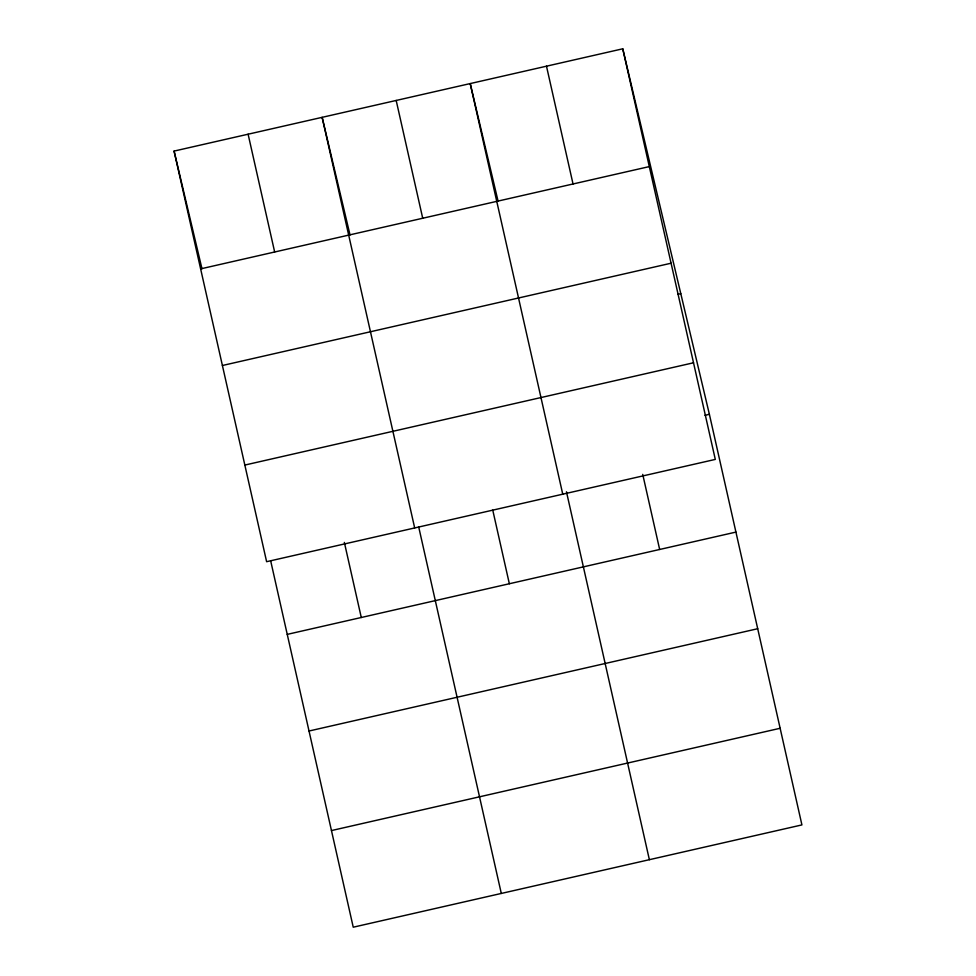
<?xml version="1.0" encoding="UTF-8"?>
<svg xmlns="http://www.w3.org/2000/svg" width="976" height="976" viewBox="0 0 976 976"><rect width="100%" height="100%" fill="white"/><g stroke="black" fill="none" stroke-linecap="round" stroke-linejoin="round"><path stroke-width="1.46" d="M622.761 48.8L715.298 459.415L266.619 561.7L174.082 151.085L622.761 48.8L709.381 414.3L801.918 824.915L353.239 927.2L270.657 560.761M200.629 268.876L649.308 166.591M222.406 365.5L671.085 263.215M677.869 294.349L680.797 293.691M244.842 465.064L693.521 362.779M704.977 415.3L709.381 414.3M287.249 634.376L735.928 532.091M309.026 731.012L757.705 628.727M331.462 830.564L780.141 728.279M498.102 201.251L470.212 83.582L562.749 494.185M350.03 235.009L322.141 117.327L414.678 527.943M174.082 151.085L201.971 268.754M642.733 474.385L659.654 549.476M546.487 66.185L573.034 183.976M566.458 491.782L649.369 859.697M492.758 510.131L509.35 583.746M396.183 100.455L422.718 218.246M418.716 527.003L501.298 893.443M344.357 542.412L361.279 617.503M248.111 134.212L274.659 251.991"/></g></svg>
